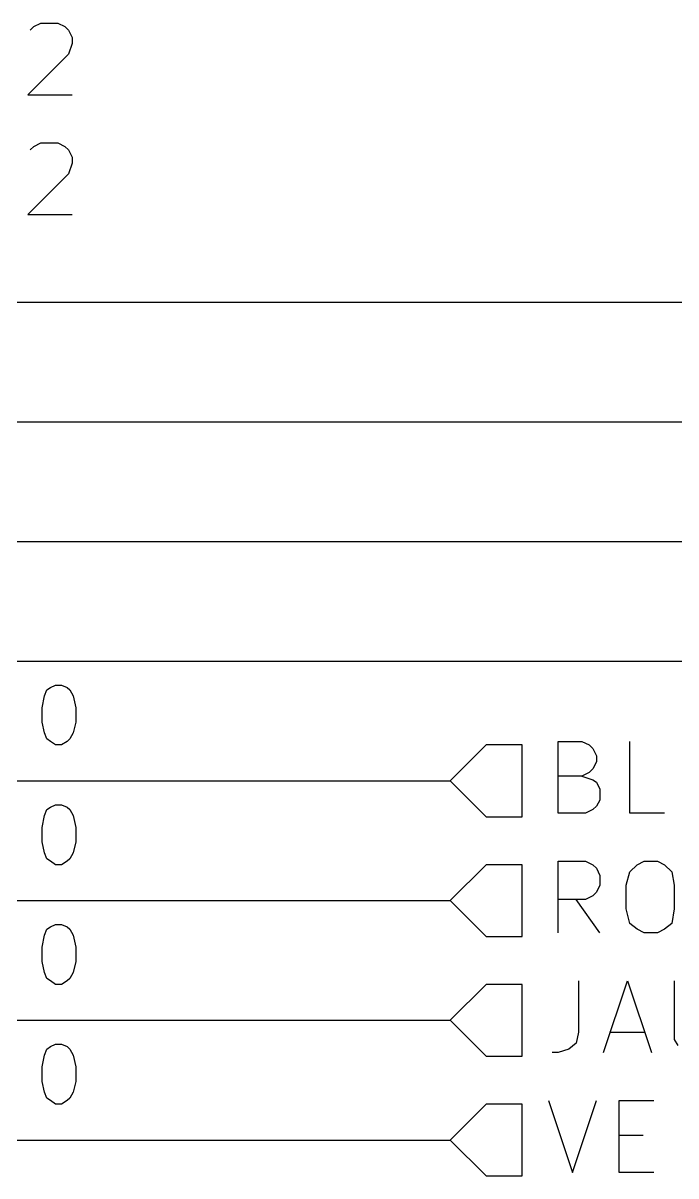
# Model space of a CAD drawing. Extents: x 10 to 287, y -200 to -10.
# Drawn here: x 182.07 to 195.92, y -75.06 to -50.6 of the extents above; entities that cross this region are included whole.
import ezdxf

# ---------------------------------------------------------------- set-up
doc = ezdxf.new("R2010")
doc.units = 0
doc.header["$MEASUREMENT"] = 0

msp = doc.modelspace()

# ---------------------------------------------------------------- linework, layer by layer
at = {"layer": 'Brown 2'}
for p, q in [((182.296, -50.673), (182.448, -50.5968)), ((182.448, -50.5968), (182.804, -50.5968)), ((182.804, -50.5968), (182.956, -50.673)), ((182.22, -50.7492), (182.296, -50.673)), ((182.956, -50.673), (183.032, -50.7492)), ((183.032, -50.7492), (183.109, -50.9016)), ((183.109, -51.0286), (183.032, -51.2572)), ((183.109, -50.9016), (183.109, -51.0286)), ((183.032, -51.2572), (182.169, -52.1208)), ((182.169, -52.1208), (183.109, -52.1208)), ((182.22, -53.2892), (182.296, -53.213)), ((182.296, -53.213), (182.448, -53.1368)), ((182.448, -53.1368), (182.804, -53.1368)), ((182.804, -53.1368), (182.956, -53.213)), ((182.956, -53.213), (183.032, -53.2892)), ((183.032, -53.2892), (183.109, -53.4416)), ((183.109, -53.4416), (183.109, -53.5686)), ((183.032, -53.7972), (182.169, -54.6608)), ((183.109, -53.5686), (183.032, -53.7972)), ((182.169, -54.6608), (183.109, -54.6608)), ((191.897, -65.913), (191.135, -66.675)), ((192.659, -65.913), (191.897, -65.913)), ((192.659, -67.437), (192.659, -65.913)), ((193.421, -67.3608), (193.421, -65.8368)), ((193.421, -65.8368), (193.929, -65.8368)), ((193.929, -65.8368), (194.081, -65.913)), ((194.081, -65.913), (194.158, -65.9892)), ((194.158, -65.9892), (194.234, -66.1416)), ((194.945, -67.3608), (194.945, -65.8368)), ((194.234, -66.2686), (194.158, -66.421)), ((194.234, -66.1416), (194.234, -66.2686)), ((194.081, -66.4972), (193.929, -66.5734)), ((194.158, -66.421), (194.081, -66.4972)), ((191.135, -66.675), (191.897, -67.437)), ((193.929, -66.5734), (193.421, -66.5734)), ((193.929, -66.5734), (194.158, -66.6496)), ((194.158, -66.6496), (194.234, -66.7004)), ((194.234, -66.7004), (194.31, -66.8528)), ((194.31, -66.8528), (194.31, -67.0814)), ((194.234, -67.2084), (194.158, -67.2846)), ((194.31, -67.0814), (194.234, -67.2084)), ((191.897, -67.437), (192.659, -67.437)), ((194.005, -67.3608), (193.421, -67.3608)), ((194.158, -67.2846), (194.005, -67.3608)), ((195.682, -67.3608), (194.945, -67.3608)), ((191.897, -68.453), (191.135, -69.215)), ((192.659, -68.453), (191.897, -68.453)), ((192.659, -69.977), (192.659, -68.453)), ((193.421, -69.9008), (193.421, -68.3768)), ((193.421, -68.3768), (194.005, -68.3768)), ((194.005, -68.3768), (194.158, -68.453)), ((194.158, -68.453), (194.234, -68.5292)), ((194.945, -68.6054), (195.097, -68.453)), ((195.097, -68.453), (195.25, -68.3768)), ((195.25, -68.3768), (195.529, -68.3768)), ((195.529, -68.3768), (195.682, -68.453)), ((195.682, -68.453), (195.834, -68.6054)), ((194.234, -68.5292), (194.31, -68.6816)), ((194.31, -68.6816), (194.31, -68.8848)), ((194.869, -68.8848), (194.945, -68.6054)), ((195.834, -68.6054), (195.885, -68.8848)), ((194.31, -68.8848), (194.234, -69.0372)), ((194.869, -69.3928), (194.869, -68.8848)), ((195.885, -68.8848), (195.885, -69.3928)), ((191.135, -69.215), (191.897, -69.977)), ((194.005, -69.1896), (193.421, -69.1896)), ((194.31, -69.9008), (193.802, -69.1896)), ((194.158, -69.1134), (194.005, -69.1896)), ((194.234, -69.0372), (194.158, -69.1134)), ((194.945, -69.6976), (194.869, -69.3928)), ((195.885, -69.3928), (195.834, -69.6976)), ((195.097, -69.8246), (194.945, -69.6976)), ((195.834, -69.6976), (195.682, -69.8246)), ((195.25, -69.9008), (195.097, -69.8246)), ((195.529, -69.9008), (195.25, -69.9008)), ((195.682, -69.8246), (195.529, -69.9008)), ((191.897, -69.977), (192.659, -69.977)), ((193.853, -70.9168), (193.853, -72.009)), ((194.386, -72.4408), (194.894, -70.9168)), ((194.894, -70.9168), (195.402, -72.4408)), ((195.885, -70.9168), (195.885, -72.1614)), ((191.897, -70.993), (191.135, -71.755)), ((192.659, -70.993), (191.897, -70.993)), ((192.659, -72.517), (192.659, -70.993)), ((191.135, -71.755), (191.897, -72.517)), ((193.853, -72.009), (193.802, -72.2376)), ((194.513, -72.009), (195.25, -72.009)), ((193.65, -72.3646), (193.421, -72.4408)), ((193.802, -72.2376), (193.65, -72.3646)), ((195.885, -72.1614), (195.961, -72.2884)), ((191.897, -72.517), (192.659, -72.517)), ((193.421, -72.4408), (193.294, -72.4408)), ((191.897, -73.533), (191.135, -74.295)), ((192.659, -73.533), (191.897, -73.533)), ((192.659, -75.057), (192.659, -73.533)), ((193.218, -73.4568), (193.726, -74.9808)), ((193.726, -74.9808), (194.234, -73.4568)), ((194.716, -74.9808), (194.716, -73.4568)), ((194.716, -73.4568), (195.453, -73.4568)), ((191.135, -74.295), (191.897, -75.057)), ((194.716, -74.1934), (195.224, -74.1934)), ((191.897, -75.057), (192.659, -75.057)), ((195.453, -74.9808), (194.716, -74.9808))]:
    msp.add_line(p, q, dxfattribs=at)
at = {"layer": 'Cyan 2'}
for p, q in [((182.524, -64.8716), (182.575, -64.7446)), ((182.575, -64.7446), (182.651, -64.6938)), ((182.651, -64.6938), (182.753, -64.643)), ((182.753, -64.643), (182.88, -64.643)), ((182.88, -64.643), (183.007, -64.6938)), ((183.007, -64.6938), (183.058, -64.7446)), ((183.058, -64.7446), (183.134, -64.8716)), ((182.474, -65.1256), (182.524, -64.8716)), ((183.134, -64.8716), (183.185, -65.1256)), ((182.474, -65.4304), (182.474, -65.1256)), ((183.185, -65.1256), (183.185, -65.4304)), ((182.524, -65.659), (182.474, -65.4304)), ((183.185, -65.4304), (183.134, -65.659)), ((182.575, -65.786), (182.524, -65.659)), ((182.651, -65.8368), (182.575, -65.786)), ((183.058, -65.786), (183.007, -65.8368)), ((183.134, -65.659), (183.058, -65.786)), ((182.753, -65.913), (182.651, -65.8368)), ((182.88, -65.913), (182.753, -65.913)), ((183.007, -65.8368), (182.88, -65.913)), ((182.575, -67.2846), (182.651, -67.2338)), ((182.651, -67.2338), (182.753, -67.183)), ((182.753, -67.183), (182.88, -67.183)), ((182.88, -67.183), (183.007, -67.2338)), ((183.007, -67.2338), (183.058, -67.2846)), ((182.474, -67.6656), (182.524, -67.4116)), ((182.524, -67.4116), (182.575, -67.2846)), ((183.058, -67.2846), (183.134, -67.4116)), ((183.134, -67.4116), (183.185, -67.6656)), ((182.474, -67.9704), (182.474, -67.6656)), ((183.185, -67.6656), (183.185, -67.9704)), ((182.524, -68.199), (182.474, -67.9704)), ((183.185, -67.9704), (183.134, -68.199)), ((182.575, -68.326), (182.524, -68.199)), ((183.134, -68.199), (183.058, -68.326)), ((182.651, -68.3768), (182.575, -68.326)), ((182.753, -68.453), (182.651, -68.3768)), ((182.88, -68.453), (182.753, -68.453)), ((183.007, -68.3768), (182.88, -68.453)), ((183.058, -68.326), (183.007, -68.3768)), ((182.474, -70.2056), (182.524, -69.9516)), ((182.524, -69.9516), (182.575, -69.8246)), ((182.575, -69.8246), (182.651, -69.7738)), ((182.651, -69.7738), (182.753, -69.723)), ((182.753, -69.723), (182.88, -69.723)), ((182.88, -69.723), (183.007, -69.7738)), ((183.007, -69.7738), (183.058, -69.8246)), ((183.058, -69.8246), (183.134, -69.9516)), ((183.134, -69.9516), (183.185, -70.2056)), ((182.474, -70.5104), (182.474, -70.2056)), ((183.185, -70.2056), (183.185, -70.5104)), ((182.524, -70.739), (182.474, -70.5104)), ((183.185, -70.5104), (183.134, -70.739)), ((182.575, -70.866), (182.524, -70.739)), ((182.651, -70.9168), (182.575, -70.866)), ((182.753, -70.993), (182.651, -70.9168)), ((183.007, -70.9168), (182.88, -70.993)), ((183.058, -70.866), (183.007, -70.9168)), ((183.134, -70.739), (183.058, -70.866)), ((182.88, -70.993), (182.753, -70.993)), ((182.524, -72.4916), (182.575, -72.3646)), ((182.575, -72.3646), (182.651, -72.3138)), ((182.651, -72.3138), (182.753, -72.263)), ((182.753, -72.263), (182.88, -72.263)), ((182.88, -72.263), (183.007, -72.3138)), ((183.007, -72.3138), (183.058, -72.3646)), ((183.058, -72.3646), (183.134, -72.4916)), ((182.474, -72.7456), (182.524, -72.4916)), ((183.134, -72.4916), (183.185, -72.7456)), ((182.474, -73.0504), (182.474, -72.7456)), ((183.185, -72.7456), (183.185, -73.0504)), ((182.524, -73.279), (182.474, -73.0504)), ((183.185, -73.0504), (183.134, -73.279)), ((182.575, -73.406), (182.524, -73.279)), ((183.134, -73.279), (183.058, -73.406)), ((182.651, -73.4568), (182.575, -73.406)), ((182.753, -73.533), (182.651, -73.4568)), ((182.88, -73.533), (182.753, -73.533)), ((183.007, -73.4568), (182.88, -73.533)), ((183.058, -73.406), (183.007, -73.4568))]:
    msp.add_line(p, q, dxfattribs=at)
at = {"layer": 'Green 2'}
for p, q in [((168.91, -56.515), (259.715, -56.515)), ((168.91, -59.055), (263.525, -59.055)), ((168.91, -61.595), (267.335, -61.595)), ((168.91, -64.135), (271.145, -64.135)), ((181.61, -66.675), (191.135, -66.675)), ((181.61, -69.215), (191.135, -69.215)), ((181.61, -71.755), (191.135, -71.755)), ((181.61, -74.295), (191.135, -74.295))]:
    msp.add_line(p, q, dxfattribs=at)

doc.saveas('drawing.dxf')
